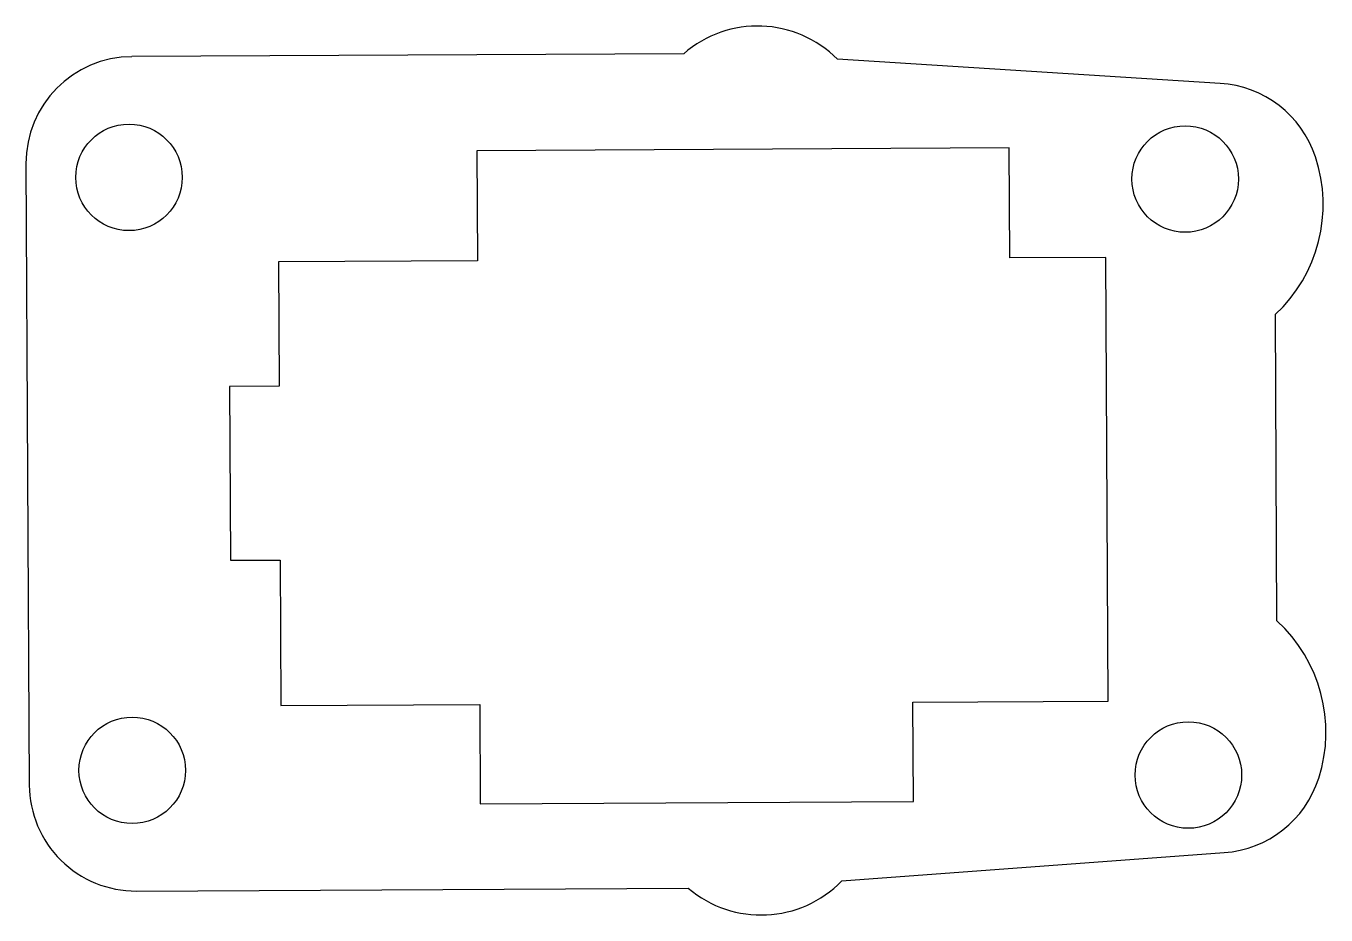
# Model space of a CAD drawing. Extents: x -3.1 to 33.5, y -3.3 to 21.7.
import ezdxf

# ---------------------------------------------------------------- set-up
doc = ezdxf.new("R2010")
doc.units = 0
doc.layers.get('0').update_dxf_attribs({"linetype": 'CONTINUOUS'})

msp = doc.modelspace()

# ---------------------------------------------------------------- linework, layer by layer
at = {"color": 7, "linetype": 'CONTINUOUS'}
for p, q in [((15.435, 20.921), (-0.109, 20.838)), ((30.544, 20.085), (19.768, 20.764)), ((24.605, 18.27), (9.606, 18.19)), ((9.606, 18.19), (9.622, 15.09)), ((24.622, 15.17), (24.605, 18.27)), ((-3.093, 17.822), (-2.999, 0.322)), ((9.622, 15.09), (4.022, 15.06)), ((4.022, 15.06), (4.041, 11.56)), ((27.322, 15.185), (24.622, 15.17)), ((27.389, 2.685), (27.322, 15.185)), ((32.146, 4.945), (32.1, 13.576)), ((4.041, 11.56), (2.641, 11.553)), ((2.641, 11.553), (2.667, 6.653)), ((2.667, 6.653), (4.067, 6.66)), ((4.067, 6.66), (4.089, 2.56)), ((4.089, 2.56), (9.689, 2.59)), ((9.689, 2.59), (9.704, -0.21)), ((21.889, 2.656), (27.389, 2.685)), ((21.904, -0.144), (21.889, 2.656)), ((9.704, -0.21), (21.904, -0.144)), ((19.891, -2.375), (30.659, -1.58)), ((0.017, -2.661), (15.561, -2.578))]:
    msp.add_line(p, q, dxfattribs=at)
for centre in [(-0.191, 17.438), (29.56, 17.392), (-0.101, 0.738), (29.65, 0.605)]:
    msp.add_circle(centre, 1.5, dxfattribs=at)
for centre, radius, start, end in [((17.517, 18.532), 3.169, 44.7606, 131.0782), ((-0.093, 17.838), 3, 90.3066, 180.3066), ((30.353, 17.058), 3.033, 18.4218, 86.3949), ((29.206, 16.676), 4.241, 313.0236, 18.4218), ((29.286, 1.814), 4.241, 342.1914, 47.5896), ((30.436, 1.444), 3.033, 274.2183, 342.1914), ((0.001, 0.338), 3, 180.3066, 270.3066), ((17.617, -0.167), 3.169, 229.535, 315.8526)]:
    msp.add_arc(centre, radius, start, end, dxfattribs=at)

doc.saveas('drawing.dxf')
